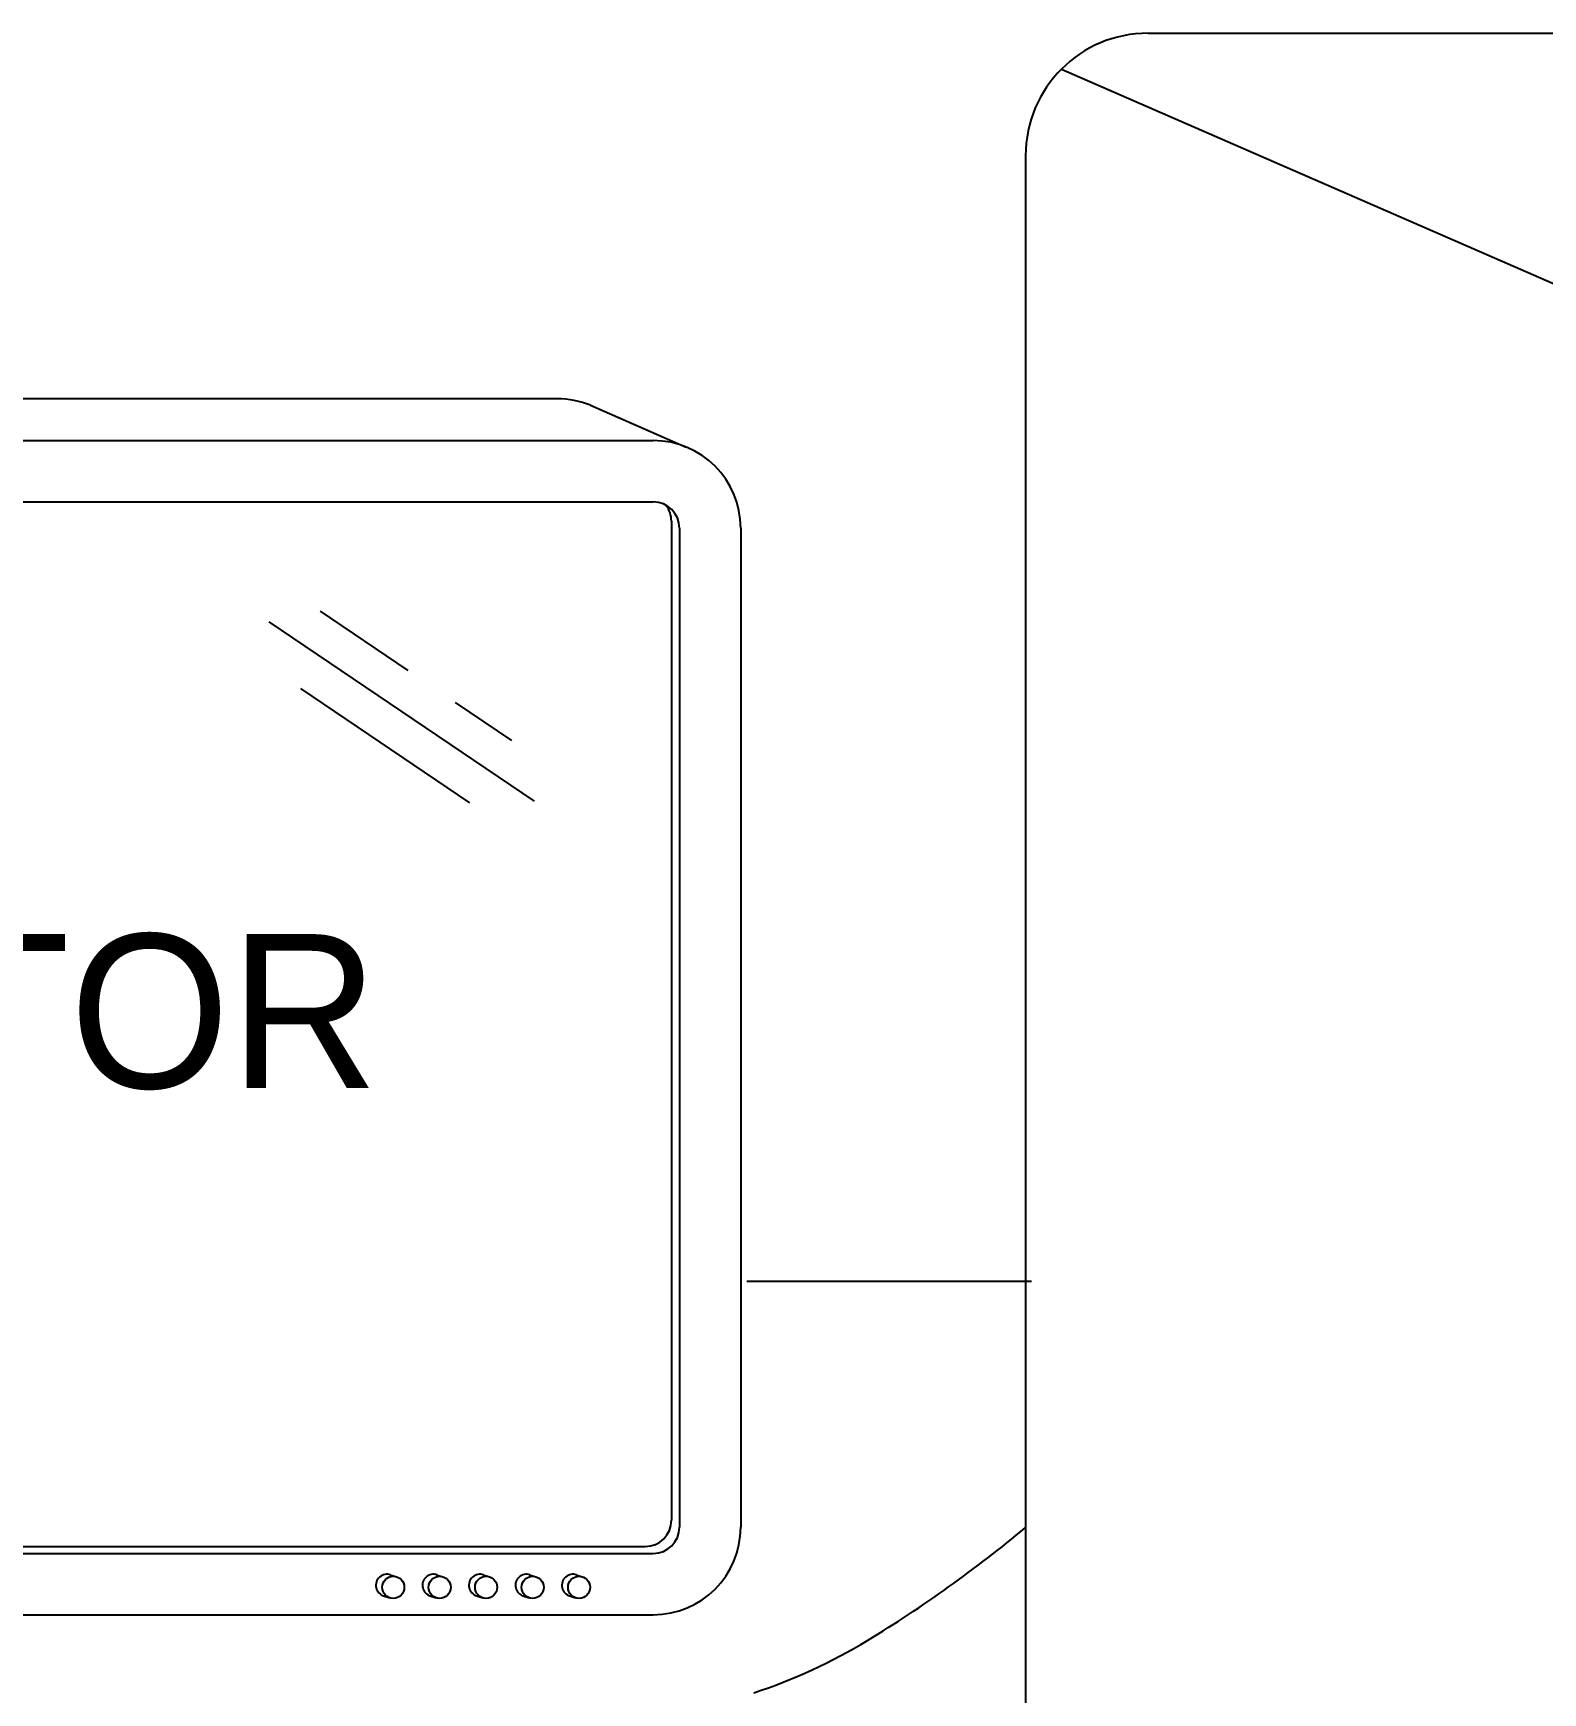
# Model space of a CAD drawing. Header units: millimetres. Extents: x 1282755 to 1285234, y -1758265 to -1757672.
# Drawn here: x 1283111.45 to 1283152.49, y -1757781.9 to -1757736.81 of the extents above; entities that cross this region are included whole.
import ezdxf
from ezdxf.enums import TextEntityAlignment as Align

# ---------------------------------------------------------------- set-up
doc = ezdxf.new("R2010")
doc.units = ezdxf.units.MM
doc.layers.add('EWire', color=7, linetype='Continuous')
doc.layers.add('MR', color=7, linetype='Continuous')
doc.styles.add('새굴림', font='NGULIM.TTF')

# ---------------------------------------------------------------- blocks, each defined once
blk = doc.blocks.new('CCMS SET(구성도)')
at = {"layer": 'MR', "linetype": 'Continuous'}
for p, q in [((261954.547, 267184.995), (261990.909, 267184.995)), ((261950.155, 267183.176), (261977.354, 267171.327)), ((261948.336, 267178.784), (261948.336, 267099.872)), ((261924.575, 267166.453), (261846.445, 267166.453)), ((261926.255, 267166.123), (261931.117, 267164.005)), ((261851.307, 267164.335), (261929.436, 267164.335)), ((261851.307, 267161.227), (261929.436, 267161.227)), ((261930.363, 267160.248), (261930.363, 267109.576)), ((261930.769, 267159.894), (261930.769, 267109.223)), ((261933.877, 267159.894), (261933.877, 267109.223)), ((261912.536, 267155.689), (261916.983, 267152.681)), ((261909.935, 267155.148), (261923.399, 267146.039)), ((261911.54, 267151.761), (261920.118, 267145.958)), ((261919.394, 267151.049), (261922.253, 267149.115)), ((261934.181, 267121.709), (261948.64, 267121.709)), ((261850.901, 267108.244), (261929.03, 267108.244)), ((261851.307, 267107.891), (261929.436, 267107.891)), ((261916.087, 267106.814), (261916.407, 267106.713)), ((261918.446, 267106.814), (261918.766, 267106.713)), ((261920.805, 267106.814), (261921.125, 267106.713)), ((261923.163, 267106.814), (261923.484, 267106.713)), ((261925.522, 267106.814), (261925.842, 267106.713)), ((261915.747, 267105.746), (261916.068, 267105.644)), ((261918.106, 267105.746), (261918.426, 267105.644)), ((261920.465, 267105.746), (261920.785, 267105.644)), ((261922.824, 267105.746), (261923.144, 267105.644)), ((261925.183, 267105.746), (261925.503, 267105.644)), ((261851.307, 267104.782), (261929.436, 267104.782))]:
    blk.add_line(p, q, dxfattribs=at)
for centre in [(261916.245, 267106.176), (261918.604, 267106.176), (261920.962, 267106.176), (261923.321, 267106.176), (261925.68, 267106.176)]:
    blk.add_circle(centre, 0.561, dxfattribs=at)
for centre, radius, start, end in [((261954.547, 267178.784), 6.211, 90, 180), ((261924.575, 267162.012), 4.441, 67.7593, 90), ((261929.436, 267159.894), 4.441, 0, 90), ((261929.436, 267159.894), 1.332, 0, 90), ((261929.03, 267160.248), 1.332, 0, 37.31094), ((261929.03, 267109.576), 1.332, 270, 0), ((261929.436, 267109.223), 1.332, 270, 0), ((261929.436, 267109.223), 4.441, 270, 0), ((261905.678, 267160.479), 66.696, 301.28421, 309.76056), ((261915.931, 267106.276), 0.561, 70.89689, 253.81955), ((261918.29, 267106.276), 0.561, 70.89689, 253.81955), ((261920.649, 267106.276), 0.561, 70.89689, 253.81955), ((261923.008, 267106.276), 0.561, 70.89689, 253.81955), ((261925.366, 267106.276), 0.561, 70.89689, 253.81955), ((261925.906, 267127.19), 27.743, 288.12467, 301.28421)]:
    blk.add_arc(centre, radius, start, end, dxfattribs=at)
at = {"layer": 'MR', "color": 6, "linetype": 'Continuous', "style": '새굴림'}
blk.add_text('MONITOR', height=7.8122, dxfattribs=at).set_placement((261890.835, 267135.401), align=Align.MIDDLE)

msp = doc.modelspace()

# ---------------------------------------------------------------- block references
at = {"layer": 'EWire', "xscale": 0.5357389644200632, "yscale": 0.5357389644200632, "zscale": 0.5357389644200632}
msp.add_blockref('CCMS SET(구성도)', (1142802.503, -1900878.221), dxfattribs=at)

doc.saveas('drawing.dxf')
